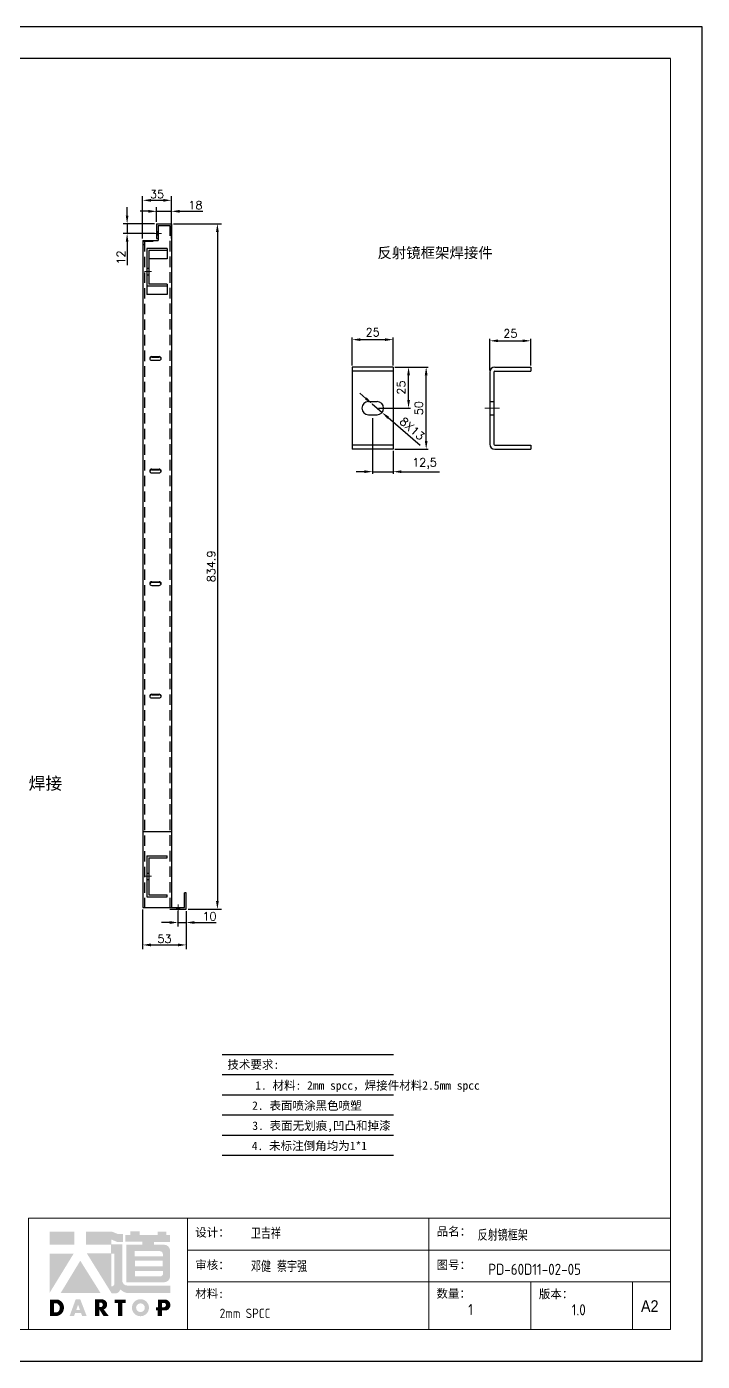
# Model space of a CAD drawing. Header units: millimetres. Extents: x -30327 to 34858, y 4015 to 75103.
# Drawn here: x -366 to 457, y 52753 to 54378 of the extents above; entities that cross this region are included whole.
import ezdxf
from ezdxf.enums import TextEntityAlignment as Align

# ---------------------------------------------------------------- set-up
doc = ezdxf.new("R2010")
doc.units = ezdxf.units.MM
doc.linetypes.add('CENTER2', pattern=[28.575, 19.05, -3.175, 3.175, -3.175])
doc.linetypes.add('HIDDEN2', pattern=[4.7625, 3.175, -1.5875])
for name, color, linetype, lineweight in [('A-TITLEBLOCK', 7, 'Continuous', 18), ('cen', 1, 'CENTER2', 9), ('dim', 2, 'Continuous', 9)]:
    doc.layers.add(name, color=color, linetype=linetype, lineweight=lineweight)
for name, color, linetype in [('hidden', 3, 'HIDDEN2'), ('print', 30, 'Continuous'), ('yellow', 2, 'Continuous')]:
    doc.layers.add(name, color=color, linetype=linetype)
doc.styles.add('GB', font='GBENOR.SHX', dxfattribs={"bigfont": 'gbcbig.shx'})
doc.styles.add('HZ', font='')
doc.styles.add('SLDTEXTSTYLE0', font='simfang.ttf', dxfattribs={"bigfont": 'bigfont'})
doc.styles.add('SLDTEXTSTYLE1', font='Gothic.ttf', dxfattribs={"width": 0.913})
doc.styles.get("Standard").update_dxf_attribs({"font": 'txt', "bigfont": 'gbcbig.shx'})
doc.styles.get('HZ').set_extended_font_data('SimSun')
doc.dimstyles.new('1-4', dxfattribs={"dimscale": 4, "dimtxt": 2.5, "dimasz": 2.5, "dimexe": 1.25, "dimexo": 0.625, "dimtad": 1, "dimdsep": 46, "dimtxsty": 'Standard', "dimcen": 2.5, "dimadec": 0, "dimazin": 0, "dimtfac": 1, "dimtmove": 0, "dimatfit": 3, "dimfxl": 0, "dimarcsym": 0})
doc.dimstyles.new('small', dxfattribs={"dimtxt": 5, "dimasz": 5, "dimexe": 1.25, "dimexo": 1, "dimgap": 2, "dimtad": 1, "dimtxsty": 'Standard', "dimcen": 2.5, "dimadec": 0, "dimazin": 0, "dimtfac": 1, "dimtmove": 0, "dimatfit": 3, "dimfxl": 0, "dimarcsym": 0})

# ---------------------------------------------------------------- blocks, each defined once
blk = doc.blocks.new('grsh')
for p, q in [((-2046.6, 19615.6), (-2037.6, 19615.6)), ((-2046.6, 19610.6), (-2037.6, 19610.6))]:
    blk.add_line(p, q)
for centre, start, end in [((-2046.6, 19613.1), 90, 270), ((-2037.6, 19613.1), 270, 90)]:
    blk.add_arc(centre, 2.5, start, end)
blk = doc.blocks.new('*D1303')
at = {"layer": 'Defpoints', "color": 0}
for p in [(-208, 54138.4), (-243.9, 54126.4), (-208, 54126.4)]:
    blk.add_point(p, dxfattribs=at)
at = {"layer": 'yellow', "color": 0, "lineweight": -2}
for p, q in [((-243.9, 54148.4), (-243.9, 54158.4)), ((-210.5, 54138.4), (-248.9, 54138.4)), ((-243.9, 54138.4), (-243.9, 54126.4)), ((-210.5, 54126.4), (-248.9, 54126.4)), ((-243.9, 54116.4), (-243.9, 54088.1))]:
    blk.add_line(p, q, dxfattribs=at)
at = {"layer": 'yellow', "color": 0}
for points in [[(-245.6, 54148.4), (-242.3, 54148.4), (-243.9, 54138.4)], [(-245.6, 54116.4), (-242.3, 54116.4), (-243.9, 54126.4)]]:
    blk.add_solid(points, dxfattribs=at)
at = {"layer": 'yellow', "color": 0, "insert": (-251.4, 54097.3), "char_height": 10, "attachment_point": 5, "rotation": 90}
blk.add_mtext('12', dxfattribs=at)
blk = doc.blocks.new('*D1304')
at = {"layer": 'Defpoints', "color": 0}
for p in [(-190, 54166.9), (-225, 54118), (-190, 54118)]:
    blk.add_point(p, dxfattribs=at)
at = {"layer": 'yellow', "color": 0, "lineweight": -2}
for p, q in [((-225, 54120.5), (-225, 54171.9)), ((-190, 54120.5), (-190, 54171.9)), ((-215, 54166.9), (-200, 54166.9))]:
    blk.add_line(p, q, dxfattribs=at)
at = {"layer": 'yellow', "color": 0}
for points in [[(-215, 54168.6), (-215, 54165.2), (-225, 54166.9)], [(-200, 54168.6), (-200, 54165.2), (-190, 54166.9)]]:
    blk.add_solid(points, dxfattribs=at)
at = {"layer": 'yellow', "color": 0, "insert": (-207.5, 54174.4), "char_height": 10, "attachment_point": 5}
blk.add_mtext('35', dxfattribs=at)
blk = doc.blocks.new('*D1305')
at = {"layer": 'Defpoints', "color": 0}
for p in [(-190, 54153.5), (-208, 54138.4), (-190, 54138.4)]:
    blk.add_point(p, dxfattribs=at)
at = {"layer": 'yellow', "color": 0, "lineweight": -2}
for p, q in [((-218, 54153.5), (-228, 54153.5)), ((-208, 54140.9), (-208, 54158.5)), ((-208, 54153.5), (-190, 54153.5)), ((-190, 54140.9), (-190, 54158.5)), ((-180, 54153.5), (-151.6, 54153.5))]:
    blk.add_line(p, q, dxfattribs=at)
at = {"layer": 'yellow', "color": 0}
for points in [[(-218, 54155.2), (-218, 54151.8), (-208, 54153.5)], [(-180, 54155.2), (-180, 54151.8), (-190, 54153.5)]]:
    blk.add_solid(points, dxfattribs=at)
at = {"layer": 'yellow', "color": 0, "insert": (-160.8, 54161), "char_height": 10, "attachment_point": 5}
blk.add_mtext('18', dxfattribs=at)
blk = doc.blocks.new('*D1306')
at = {"layer": 'Defpoints', "color": 0}
for p in [(-190, 54138.4), (-172, 53303.5), (-134, 53303.5)]:
    blk.add_point(p, dxfattribs=at)
at = {"layer": 'yellow', "color": 0, "lineweight": -2}
for p, q in [((-187.5, 54138.4), (-129, 54138.4)), ((-134, 54128.4), (-134, 53313.5)), ((-169.5, 53303.5), (-129, 53303.5))]:
    blk.add_line(p, q, dxfattribs=at)
at = {"layer": 'yellow', "color": 0}
for points in [[(-135.7, 54128.4), (-132.3, 54128.4), (-134, 54138.4)], [(-135.7, 53313.5), (-132.3, 53313.5), (-134, 53303.5)]]:
    blk.add_solid(points, dxfattribs=at)
at = {"layer": 'yellow', "color": 0, "insert": (-141.5, 53721), "char_height": 10, "attachment_point": 5, "rotation": 90}
blk.add_mtext('834.9', dxfattribs=at)
blk = doc.blocks.new('*D1307')
at = {"layer": 'Defpoints', "color": 0}
for p in [(-225, 53305.5), (-172, 53303.5), (-172, 53259.9)]:
    blk.add_point(p, dxfattribs=at)
at = {"layer": 'yellow', "color": 0, "lineweight": -2}
for p, q in [((-225, 53303), (-225, 53254.9)), ((-172, 53301), (-172, 53254.9)), ((-215, 53259.9), (-182, 53259.9))]:
    blk.add_line(p, q, dxfattribs=at)
at = {"layer": 'yellow', "color": 0}
for points in [[(-215, 53261.6), (-215, 53258.2), (-225, 53259.9)], [(-182, 53261.6), (-182, 53258.2), (-172, 53259.9)]]:
    blk.add_solid(points, dxfattribs=at)
at = {"layer": 'yellow', "color": 0, "insert": (-198.5, 53267.4), "char_height": 10, "attachment_point": 5}
blk.add_mtext('53', dxfattribs=at)
blk = doc.blocks.new('*D1308')
at = {"layer": 'Defpoints', "color": 0}
for p in [(-182, 53303.5), (-172, 53303.5), (-172, 53287.2)]:
    blk.add_point(p, dxfattribs=at)
at = {"layer": 'yellow', "color": 0, "lineweight": -2}
for p, q in [((-182, 53301), (-182, 53282.2)), ((-172, 53301), (-172, 53282.2)), ((-192, 53287.2), (-202, 53287.2)), ((-182, 53287.2), (-172, 53287.2)), ((-162, 53287.2), (-135.3, 53287.2))]:
    blk.add_line(p, q, dxfattribs=at)
at = {"layer": 'yellow', "color": 0}
for points in [[(-192, 53288.9), (-192, 53285.5), (-182, 53287.2)], [(-162, 53288.9), (-162, 53285.5), (-172, 53287.2)]]:
    blk.add_solid(points, dxfattribs=at)
at = {"layer": 'yellow', "color": 0, "insert": (-143.6, 53294.7), "char_height": 10, "attachment_point": 5}
blk.add_mtext('10', dxfattribs=at)
blk = doc.blocks.new('*D993')
at = {"layer": 'Defpoints', "color": 0, "transparency": 16777216}
for p in [(27341.73, 19244.28), (27316.73, 19227.55), (27341.73, 19227.55)]:
    blk.add_point(p, dxfattribs=at)
at = {"layer": 'dim', "color": 0, "lineweight": -2, "transparency": 16777216}
for p, q in [((27316.73, 19228.55), (27316.73, 19245.53)), ((27321.73, 19244.28), (27336.73, 19244.28)), ((27341.73, 19228.55), (27341.73, 19245.53))]:
    blk.add_line(p, q, dxfattribs=at)
at = {"layer": 'dim', "color": 0, "transparency": 16777216}
for points in [[(27321.73, 19245.11), (27321.73, 19243.44), (27316.73, 19244.28)], [(27336.73, 19245.11), (27336.73, 19243.44), (27341.73, 19244.28)]]:
    blk.add_solid(points, dxfattribs=at)
at = {"layer": 'dim', "color": 0, "transparency": 16777216, "insert": (27329.23, 19248.78), "char_height": 5, "attachment_point": 5}
blk.add_mtext('25', dxfattribs=at)
blk = doc.blocks.new('*D994')
at = {"layer": 'Defpoints', "color": 0, "transparency": 16777216}
for p in [(27341.73, 19227.55), (27361.82, 19227.55), (27341.73, 19177.55)]:
    blk.add_point(p, dxfattribs=at)
at = {"layer": 'dim', "color": 0, "lineweight": -2, "transparency": 16777216}
for p, q in [((27342.73, 19227.55), (27363.07, 19227.55)), ((27361.82, 19182.55), (27361.82, 19222.55)), ((27342.73, 19177.55), (27363.07, 19177.55))]:
    blk.add_line(p, q, dxfattribs=at)
at = {"layer": 'dim', "color": 0, "transparency": 16777216}
for points in [[(27360.99, 19222.55), (27362.66, 19222.55), (27361.82, 19227.55)], [(27360.99, 19182.55), (27362.66, 19182.55), (27361.82, 19177.55)]]:
    blk.add_solid(points, dxfattribs=at)
at = {"layer": 'dim', "color": 0, "transparency": 16777216, "insert": (27357.32, 19202.55), "char_height": 5, "attachment_point": 5, "rotation": 90}
blk.add_mtext('50', dxfattribs=at)
blk = doc.blocks.new('*D995')
at = {"layer": 'Defpoints', "color": 0, "transparency": 16777216}
for p in [(27425.6, 19243.56), (27400.6, 19224.55), (27425.6, 19227.55)]:
    blk.add_point(p, dxfattribs=at)
at = {"layer": 'dim', "color": 0, "lineweight": -2, "transparency": 16777216}
for p, q in [((27400.6, 19225.55), (27400.6, 19244.81)), ((27405.6, 19243.56), (27420.6, 19243.56)), ((27425.6, 19228.55), (27425.6, 19244.81))]:
    blk.add_line(p, q, dxfattribs=at)
at = {"layer": 'dim', "color": 0, "transparency": 16777216}
for points in [[(27405.6, 19244.4), (27405.6, 19242.73), (27400.6, 19243.56)], [(27420.6, 19244.4), (27420.6, 19242.73), (27425.6, 19243.56)]]:
    blk.add_solid(points, dxfattribs=at)
at = {"layer": 'dim', "color": 0, "transparency": 16777216, "insert": (27413.1, 19248.06), "char_height": 5, "attachment_point": 5}
blk.add_mtext('25', dxfattribs=at)
blk = doc.blocks.new('*D996')
at = {"layer": 'Defpoints', "color": 0, "transparency": 16777216}
for p in [(27329.23, 19197.55), (27341.73, 19177.55), (27341.73, 19163.86)]:
    blk.add_point(p, dxfattribs=at)
at = {"layer": 'dim', "color": 0, "lineweight": -2, "transparency": 16777216}
for p, q in [((27329.23, 19196.55), (27329.23, 19162.61)), ((27341.73, 19176.55), (27341.73, 19162.61)), ((27324.23, 19163.86), (27319.23, 19163.86)), ((27329.23, 19163.86), (27341.73, 19163.86)), ((27346.73, 19163.86), (27369.9, 19163.86))]:
    blk.add_line(p, q, dxfattribs=at)
at = {"layer": 'dim', "color": 0, "transparency": 16777216}
for points in [[(27324.23, 19164.69), (27324.23, 19163.02), (27329.23, 19163.86)], [(27346.73, 19164.69), (27346.73, 19163.02), (27341.73, 19163.86)]]:
    blk.add_solid(points, dxfattribs=at)
at = {"layer": 'dim', "color": 0, "transparency": 16777216, "insert": (27360.81, 19168.77), "char_height": 5, "attachment_point": 5}
blk.add_mtext('12,5', dxfattribs=at)
blk = doc.blocks.new('*D997')
at = {"layer": 'Defpoints', "color": 0, "transparency": 16777216}
for p in [(27342.73, 19227.55), (27351.09, 19227.55), (27331.73, 19202.55)]:
    blk.add_point(p, dxfattribs=at)
at = {"layer": 'dim', "color": 0, "lineweight": -2, "transparency": 16777216}
for p, q in [((27343.73, 19227.55), (27352.34, 19227.55)), ((27351.09, 19207.55), (27351.09, 19222.55)), ((27332.73, 19202.55), (27352.34, 19202.55))]:
    blk.add_line(p, q, dxfattribs=at)
at = {"layer": 'dim', "color": 0, "transparency": 16777216}
for points in [[(27350.26, 19222.55), (27351.93, 19222.55), (27351.09, 19227.55)], [(27350.26, 19207.55), (27351.93, 19207.55), (27351.09, 19202.55)]]:
    blk.add_solid(points, dxfattribs=at)
at = {"layer": 'dim', "color": 0, "transparency": 16777216, "insert": (27346.59, 19215.05), "char_height": 5, "attachment_point": 5, "rotation": 90}
blk.add_mtext('25', dxfattribs=at)
blk = doc.blocks.new('*D998')
at = {"layer": 'Defpoints', "color": 0, "transparency": 16777216}
for p in [(27328.9, 19205.17), (27334.96, 19199.94)]:
    blk.add_point(p, dxfattribs=at)
at = {"layer": 'dim', "color": 0, "lineweight": -2, "transparency": 16777216}
for p, q in [((27325.12, 19208.44), (27321.34, 19211.71)), ((27328.9, 19205.17), (27334.96, 19199.94)), ((27358.15, 19179.87), (27338.74, 19196.66))]:
    blk.add_line(p, q, dxfattribs=at)
at = {"layer": 'dim', "color": 0, "transparency": 16777216}
for points in [[(27325.67, 19209.07), (27324.58, 19207.81), (27328.9, 19205.17)], [(27339.28, 19197.29), (27338.19, 19196.03), (27334.96, 19199.94)]]:
    blk.add_solid(points, dxfattribs=at)
at = {"layer": 'dim', "color": 0, "transparency": 16777216, "insert": (27353.28, 19190.04), "char_height": 5, "attachment_point": 5, "rotation": 319.14295}
blk.add_mtext('8X13', dxfattribs=at)
blk = doc.blocks.new('Dartop Logo')
at = {"true_color": 0xc40018}
h = blk.add_hatch(color=12, dxfattribs=at)
h.set_gradient(color1=(196, 0, 24), color2=(196, 0, 24), tint=1)
h.paths.add_polyline_path([(30.39, -3.87), (33.08, -5.04), (35.99, -5.04), (35.99, -1.19), (33.59, -1.19), (30.46, 0.05), (17.94, 0.05), (17.94, -6.46), (30.12, -6.46), (30.12, -6.59), (30.12, -10.75), (18.31, -10.75), (30.46, -30.31), (32.87, -30.31, 0.279375), (34.63, -28.6), (34.63, -28.51), (34.84, -28.51, 0.143145), (38.15, -30.2), (59.27, -30.2), (59.27, -26.49), (38.06, -26.49, -0.414214), (35.75, -24.18), (35.75, -6.26), (30.39, -6.26)])
h.paths.add_polyline_path([(30.25, -10.84), (31.8, -10.84), (31.8, -26.02, -0.088936), (30.9, -26.94), (30.24, -26.94)], flags=16)
h = blk.add_hatch(color=12, dxfattribs=at)
h.set_gradient(color1=(196, 0, 24), color2=(196, 0, 24), tint=1)
h.paths.add_polyline_path([(59.24, -1.73), (57.36, -1.73), (57.36, 0.06), (53.06, 0.06), (53.06, -1.64), (44.29, -1.64), (44.29, 0.15), (39.7, 0.15), (39.7, -1.67), (37.16, -1.67), (37.16, -4.97), (45.54, -4.97), (45.54, -6.42), (37.73, -6.42), (37.73, -24.88), (56.26, -24.88, 0.414214), (59.15, -21.99), (59.15, -9.35, 0.414214), (56.26, -6.46), (51.36, -6.46), (51.36, -5.03), (59.24, -5.03)])
h.paths.add_polyline_path([(54.21, -9.59, -0.414214), (55.66, -11.04), (55.66, -12.1), (41.79, -12.1), (41.79, -9.59)], flags=16)
h.paths.add_polyline_path([(55.57, -14.33), (55.57, -17.01), (41.88, -17.01), (41.88, -14.33)], flags=16)
h.paths.add_polyline_path([(55.75, -19.43), (55.75, -20.57, -0.414214), (54.3, -22.02), (41.88, -22.02), (41.88, -19.43)], flags=16)
h = blk.add_hatch(color=12, dxfattribs=at)
h.set_gradient(color1=(196, 0, 24), color2=(196, 0, 24), tint=1)
h.paths.add_polyline_path([(12.18, 0), (0, 0), (0, -6.37), (12.18, -6.37)])
h = blk.add_hatch(color=12, dxfattribs=at)
h.set_gradient(color1=(196, 0, 24), color2=(196, 0, 24), tint=1)
h.paths.add_polyline_path([(11.79, -10.83), (0.03, -10.83), (0.03, -30.03)])
h = blk.add_hatch(color=12, dxfattribs=at)
h.set_gradient(color1=(196, 0, 24), color2=(196, 0, 24), tint=1)
h.paths.add_polyline_path([(15.05, -14.31), (5.44, -30.15), (25.01, -30.15)])
at = {"true_color": 0x646464}
h = blk.add_hatch(color=251, dxfattribs=at)
h.set_gradient(color1=(100, 100, 100), color2=(100, 100, 100), tint=1)
h.paths.add_polyline_path([(4.15, -33.43), (0.11, -33.43), (0.11, -41.5), (3.51, -41.5, 0.793016)])
h.paths.add_polyline_path([(3.57, -39.73), (2.16, -39.73), (2.16, -35.19), (3.42, -35.19, -0.671361)], flags=16)
h = blk.add_hatch(color=251, dxfattribs=at)
h.set_gradient(color1=(100, 100, 100), color2=(100, 100, 100), tint=1)
h.paths.add_polyline_path([(15.08, -33.36), (12.78, -33.36), (9.82, -41.51), (12, -41.51), (12.51, -40.06), (15.46, -40.06), (15.99, -41.52), (18.19, -41.52)])
h.paths.add_polyline_path([(14.9, -38.51), (13.07, -38.51), (13.97, -35.95)], flags=16)
h = blk.add_hatch(color=251, dxfattribs=at)
h.set_gradient(color1=(100, 100, 100), color2=(100, 100, 100), tint=1)
h.paths.add_polyline_path([(26.27, -33.36), (22.3, -33.36), (22.3, -41.51), (24.4, -41.51), (24.4, -38.28), (26.55, -41.54), (29.09, -41.54), (26.61, -38.3, 0.744055)])
h.paths.add_polyline_path([(24.38, -37.08), (24.38, -34.94), (25.32, -34.94, -0.796809), (25.3, -37.08)], flags=16)
h = blk.add_hatch(color=251, dxfattribs=at)
h.set_gradient(color1=(100, 100, 100), color2=(100, 100, 100), tint=1)
h.paths.add_polyline_path([(37.44, -33.4), (31.88, -33.4), (31.88, -35.16), (33.61, -35.16), (33.61, -41.52), (35.69, -41.52), (35.69, -35.16), (37.44, -35.16)])
h = blk.add_hatch(color=251, dxfattribs=at)
h.set_gradient(color1=(100, 100, 100), color2=(100, 100, 100), tint=1)
h.paths.add_polyline_path([(40.46, -37.41, 1), (48.83, -37.41, 1)])
h.paths.add_polyline_path([(46.8, -37.41, -1), (42.5, -37.41, -1)], flags=16)
h = blk.add_hatch(color=251, dxfattribs=at)
h.set_gradient(color1=(100, 100, 100), color2=(100, 100, 100), tint=1)
h.paths.add_polyline_path([(56.85, -33.38), (56.73, -33.38), (53.19, -33.38), (53.19, -37.19), (52.26, -37.19), (52.26, -38.73), (53.18, -38.73), (53.18, -41.5), (55.24, -41.5), (55.24, -38.72), (57.51, -38.72, 0.812304)])
h.paths.add_polyline_path([(55.21, -37.18), (55.21, -35.05), (56.39, -35.05, -0.778213), (56.27, -37.18)], flags=16)
blk = doc.blocks.new('DT-A2-TITLE')
for p, q in [((594, 420), (0, 420)), ((594, 0), (594, 420)), ((584, 410), (10, 410))]:
    blk.add_line(p, q)
at = {"layer": 'A-TITLEBLOCK', "color": 7}
for p, q in [((584, 410), (584, 10)), ((594, 0), (594, 297)), ((382, 10), (382, 45)), ((584, 45), (382, 45)), ((432, 45), (432, 10)), ((508, 45), (508, 10)), ((584, 35), (432, 35)), ((432, 25), (584.08, 25)), ((540, 10), (540, 25)), ((572, 10), (572, 25)), ((10, 10), (584, 10)), ((0, 0), (594, 0))]:
    blk.add_line(p, q, dxfattribs=at)
at = {"layer": 'A-TITLEBLOCK', "xscale": 0.6400000000000001, "yscale": 0.6400000000000001, "zscale": 0.6400000000000001}
blk.add_blockref('Dartop Logo', (388.65, 40.81), dxfattribs=at)
at = {"style": 'GB'}
for tag, p, height in [('#设计', (451.96, 38.52), 3.5), ('#品名', (523.32, 37.95), 3.5), ('#审核', (451.99, 28.1), 3.5), ('#图号', (526.67, 27.2), 3.5), ('#材料说明', (442.15, 13.59), 3), ('#数量', (520.33, 14.51), 3.5), ('#版本', (552.92, 14.47), 3.5)]:
    blk.add_attdef(tag, p, '', height=height, dxfattribs=at)
at = {"layer": 'A-TITLEBLOCK', "color": 7, "attachment_point": 1}
for s, insert, char_height, style in [('设计：', (434.47, 41.87), 2.646, 'SLDTEXTSTYLE0'), ('品名：', (510.43, 42.19), 2.646, 'SLDTEXTSTYLE0'), ('审核：', (434.47, 31.64), 2.646, 'SLDTEXTSTYLE0'), ('图号：', (510.4, 31.66), 2.646, 'SLDTEXTSTYLE0'), ('材料:', (434.47, 22.62), 2.646, 'SLDTEXTSTYLE0'), ('数量：', (510.35, 22.64), 2.646, 'SLDTEXTSTYLE0'), ('版本：', (542.59, 22.48), 2.646, 'SLDTEXTSTYLE0'), ('A2', (574.7, 19.21), 3.704, 'SLDTEXTSTYLE1')]:
    blk.add_mtext(s, dxfattribs=dict(at, insert=insert, char_height=char_height, style=style))
blk = doc.blocks.new('耳朵')
for p, q in [((27316.73, 19227.552), (27316.73, 19177.552)), ((27341.73, 19227.552), (27316.73, 19227.552)), ((27341.73, 19225.052), (27316.73, 19225.052)), ((27341.73, 19227.552), (27341.73, 19177.552)), ((27400.605, 19224.552), (27400.605, 19180.552)), ((27403.105, 19224.552), (27403.105, 19180.552)), ((27403.605, 19227.552), (27425.605, 19227.552)), ((27403.605, 19225.052), (27425.605, 19225.052)), ((27425.605, 19227.552), (27425.605, 19225.052)), ((27326.73, 19206.552), (27331.93, 19206.552)), ((27326.73, 19198.552), (27331.93, 19198.552)), ((27341.73, 19180.052), (27316.73, 19180.052)), ((27341.73, 19177.552), (27316.73, 19177.552)), ((27403.605, 19180.052), (27425.605, 19180.052)), ((27403.605, 19177.552), (27425.605, 19177.552)), ((27425.605, 19180.052), (27425.605, 19177.552))]:
    blk.add_line(p, q)
for centre, radius, start, end in [((27403.605, 19224.552), 3, 90, 180), ((27403.605, 19224.552), 0.5, 90, 180), ((27326.73, 19202.552), 4, 90, 270), ((27331.93, 19202.552), 4, 270, 90), ((27403.605, 19180.552), 3, 180, 270), ((27403.605, 19180.552), 0.5, 180, 270)]:
    blk.add_arc(centre, radius, start, end)
at = {"layer": 'cen'}
blk.add_line((27397.605, 19202.552), (27406.375, 19202.552), dxfattribs=at)
at = {"layer": 'hidden'}
for p, q in [((27400.605, 19206.552), (27403.105, 19206.552)), ((27400.605, 19198.552), (27403.105, 19198.552))]:
    blk.add_line(p, q, dxfattribs=at)
at = {"layer": 'dim'}
for base, p1, p2, picture, middle in [((27341.73, 19244.277), (27316.73, 19227.552), (27341.73, 19227.552), '*D993', (27329.23, 19248.777)), ((27425.605, 19243.562), (27400.605, 19224.552), (27425.605, 19227.552), '*D995', (27413.105, 19248.062)), ((27341.73, 19163.858), (27329.23, 19197.552), (27341.73, 19177.552), '*D996', (27360.814, 19168.774))]:
    dim = blk.add_linear_dim(base=base, p1=p1, p2=p2, dimstyle='small', dxfattribs=at)
    dim.commit()
    dim.dimension.update_dxf_attribs({"geometry": picture, "text_midpoint": middle})
for base, p1, p2, picture, middle in [((27351.092, 19227.552), (27331.73, 19202.552), (27342.73, 19227.552), '*D997', (27346.592, 19215.052)), ((27361.823, 19227.552), (27341.73, 19177.552), (27341.73, 19227.552), '*D994', (27357.323, 19202.552))]:
    dim = blk.add_linear_dim(base=base, p1=p1, p2=p2, angle=90, dimstyle='small', dxfattribs=at)
    dim.commit()
    dim.dimension.update_dxf_attribs({"geometry": picture, "text_midpoint": middle})
dim = blk.add_diameter_dim_2p(p1=(27328.905, 19205.169), p2=(27334.956, 19199.936), text='8X13', dimstyle='small', dxfattribs=at)
dim.commit()
dim.dimension.update_dxf_attribs({"geometry": '*D998', "text_midpoint": (27353.278, 19190.038)})

msp = doc.modelspace()

# ---------------------------------------------------------------- linework, layer by layer
for p, q in [((-207.9615, 54138.4176), (-207.9615, 54120.4176)), ((-207.9615, 54138.4176), (-189.9615, 54138.4176)), ((-207.9615, 54138.4176), (-189.9615, 54138.4176)), ((-205.9615, 54136.4176), (-205.9615, 54118.0031)), ((-205.9615, 54136.4176), (-191.9615, 54136.4176)), ((-189.9615, 54138.4176), (-189.9615, 53305.5076)), ((-207.9615, 54120.4176), (-205.9615, 54120.4176)), ((-224.9615, 54118.0031), (-224.9615, 53305.5076)), ((-224.9615, 54118.0031), (-205.9615, 54118.0031)), ((-219.9615, 54108.1641), (-219.9615, 54052.3142)), ((-194.9615, 54108.1641), (-219.9615, 54108.1641)), ((-217.4615, 54105.8791), (-217.4615, 54064.8027)), ((-194.9615, 54105.8791), (-217.4615, 54105.8791)), ((-194.9615, 54108.1641), (-194.9615, 54095.6757)), ((-194.9615, 54095.6757), (-217.4615, 54095.6757)), ((-194.9615, 54062.5177), (-219.9615, 54062.5177)), ((-194.9615, 54064.8027), (-217.4615, 54064.8027)), ((-194.9615, 54064.8027), (-194.9615, 54052.3142)), ((-194.9615, 54052.3142), (-219.9615, 54052.3142)), ((-224.9615, 53398.1479), (-189.9615, 53398.1479)), ((-219.9615, 53368.5076), (-194.9615, 53368.5076)), ((-219.9615, 53368.5076), (-219.9615, 53318.5076)), ((-217.4615, 53366.0076), (-194.9615, 53366.0076)), ((-217.4615, 53366.0076), (-217.4615, 53321.0076)), ((-194.9615, 53366.0076), (-194.9615, 53368.5076)), ((-173.9615, 53305.5076), (-173.9615, 53323.5076)), ((-171.9615, 53323.5076), (-173.9615, 53323.5076)), ((-171.9615, 53303.5076), (-171.9615, 53323.5076)), ((-219.9615, 53318.5076), (-194.9615, 53318.5076)), ((-217.4615, 53321.0076), (-194.9615, 53321.0076)), ((-194.9615, 53318.5076), (-194.9615, 53321.0076)), ((-224.9615, 53305.5076), (-189.9615, 53305.5076)), ((-191.9615, 53303.5076), (-171.9615, 53303.5076)), ((-189.9615, 53305.5076), (-173.9615, 53305.5076))]:
    msp.add_line(p, q)
at = {"extrusion": (-3.26773e-13, -0.406737, 0.913545)}
for p, q in [((-213.9615, 53975.7909, 1.0168), (-204.9615, 53975.7909, 1.0168)), ((-213.9615, 53838.6918, 1.0168), (-204.9615, 53838.6918, 1.0168)), ((-213.9615, 53701.5926, 1.0168), (-204.9615, 53701.5926, 1.0168)), ((-213.9615, 53564.4935, 1.0168), (-204.9615, 53564.4935, 1.0168))]:
    msp.add_line(p, q, dxfattribs=at)
for centre, start, end in [((-213.9615, 49307.2522, -21953.0031), 90, 169.7671261), ((-204.9615, 49307.2522, -21953.0031), 10.2328739, 90), ((-213.9615, 49182.0059, -21897.2398), 90, 169.7671261), ((-204.9615, 49182.0059, -21897.2398), 10.2328739, 90), ((-213.9615, 49056.7596, -21841.4766), 90, 169.7671261), ((-204.9615, 49056.7596, -21841.4766), 10.2328739, 90), ((-213.9615, 48931.5133, -21785.7133), 90, 169.7671261), ((-204.9615, 48931.5133, -21785.7133), 10.2328739, 90)]:
    msp.add_arc(centre, 2.5, start, end, dxfattribs=at)
at = {"layer": 'cen', "ltscale": 4}
msp.add_line((-202.1897, 54126.4176), (-210.7682, 54126.4176), dxfattribs=at)
at = {"layer": 'cen'}
for p, q in [((-222.9615, 54080.2392), (-214.1911, 54080.2392)), ((-222.9615, 53343.5076), (-214.1911, 53343.5076)), ((-181.9615, 53300.3518), (-181.9615, 53308.9812))]:
    msp.add_line(p, q, dxfattribs=at)
at = {"layer": 'Defpoints'}
for p, q in [((-128.2016, 53126.4512), (80.6301, 53126.4512)), ((-128.2016, 53101.9323), (80.6301, 53101.9323)), ((-128.2016, 53101.9323), (80.6301, 53101.9323)), ((-128.2016, 53077.4134), (80.6301, 53077.4134)), ((-128.2016, 53052.8945), (80.6301, 53052.8945)), ((-128.2016, 53028.3756), (80.6301, 53028.3756)), ((-128.2016, 53003.8567), (80.6301, 53003.8567))]:
    msp.add_line(p, q, dxfattribs=at)
at = {"layer": 'hidden', "ltscale": 4}
for p, q in [((-191.9615, 54136.4176), (-191.9615, 53303.5076)), ((-205.9615, 54128.4176), (-207.9615, 54128.4176)), ((-205.9615, 54127.9176), (-207.9615, 54127.9176)), ((-205.9615, 54124.9176), (-207.9615, 54124.9176)), ((-205.9615, 54124.4176), (-207.9615, 54124.4176)), ((-224.9615, 54117.1917), (-205.9615, 54117.1917)), ((-224.9615, 54113.1344), (-222.9615, 54113.1344)), ((-222.9615, 54117.1917), (-222.9615, 53305.5076)), ((-219.9615, 54084.2392), (-217.4615, 54084.2392)), ((-219.9615, 54076.2392), (-217.4615, 54076.2392)), ((-219.9615, 53347.5076), (-217.4615, 53347.5076)), ((-219.9615, 53339.5076), (-217.4615, 53339.5076)), ((-183.9615, 53305.5076), (-183.9615, 53303.5076)), ((-183.4615, 53305.5076), (-183.4615, 53303.5076)), ((-180.4615, 53305.5076), (-180.4615, 53303.5076)), ((-179.9615, 53305.5076), (-179.9615, 53303.5076))]:
    msp.add_line(p, q, dxfattribs=at)
at = {"layer": 'print'}
msp.add_lwpolyline([(-1842.6306, 52752.7093), (456.5771, 52752.7093), (456.5771, 54378.4117), (-1842.6306, 54378.4117)], close=True, dxfattribs=at)

# ---------------------------------------------------------------- block references
at = {"xscale": 3.87072, "yscale": 3.87072, "zscale": 3.87072}
msp.add_blockref('DT-A2-TITLE', (-1842.6306, 52752.7093), dxfattribs=at).add_auto_attribs({'#设计': '卫吉祥', '#审核': '邓健 蔡宇强', '#材料说明': '2mm SPCC', '#品名': '反射镜框架', '#图号': 'PD-60D11-02-05', '#数量': '1', '#版本': '1.0'})
at = {"xscale": 2, "yscale": 2, "zscale": 2}
msp.add_blockref('耳朵', (-54603.3616, 15508.6535), dxfattribs=at)
at = {"extrusion": (-3.26718e-13, -0.406737, 0.913545)}
for p in [(1832.6594, 29694.88, -21953.3331), (1832.6594, 29569.6337, -21897.5699), (1832.6594, 29444.3874, -21841.8066), (1832.6594, 29319.1411, -21786.0434)]:
    msp.add_blockref('grsh', p, dxfattribs=at)

# ---------------------------------------------------------------- texts
at = {"style": 'HZ'}
msp.add_text('反射镜框架焊接件', height=12.87242, dxfattribs=at).set_placement((60.8503, 54096.5917))
for s, height, p in [('技术要求:', 10.29794, (-90.2761, 53114.0768)), ('1. 材料: 2mm spcc，焊接件材料2.5mm spcc  ', 10.297936, (55.8576, 53088.7109)), ('    2. 表面喷涂黑色喷塑  ', 10.297936, (-31.9568, 53064.192)), ('3. 表面无划痕,凹凸和掉漆', 10.297936, (-7.2319, 53039.6731)), ('4. 未标注倒角均为1*1', 10.297936, (-21.9364, 53015.1542))]:
    msp.add_text(s, height=height, dxfattribs=at).set_placement(p, align=Align.MIDDLE_CENTER)
at = {"insert": (-363.9178, 53464.1897), "char_height": 15, "width": 166.276748, "attachment_point": 1, "style": 'HZ'}
msp.add_mtext('焊接', dxfattribs=at)

# ---------------------------------------------------------------- dimensions: what is measured, and where the dimension line sits
at = {"layer": 'yellow'}
for base, p1, p2, picture, middle in [((-189.9615, 54166.9003), (-224.9615, 54118.0031), (-189.9615, 54118.0031), '*D1304', (-207.4615, 54174.4003)), ((-189.9615, 54153.4898), (-207.9615, 54138.4176), (-189.9615, 54138.4176), '*D1305', (-160.7948, 54160.9898)), ((-171.9615, 53259.9147), (-224.9615, 53305.5076), (-171.9615, 53303.5076), '*D1307', (-198.4615, 53267.4147)), ((-171.9615, 53287.2056), (-181.9615, 53303.5076), (-171.9615, 53303.5076), '*D1308', (-143.6282, 53294.7056))]:
    dim = msp.add_linear_dim(base=base, p1=p1, p2=p2, dimstyle='1-4', dxfattribs=at)
    dim.commit()
    dim.dimension.update_dxf_attribs({"geometry": picture, "text_midpoint": middle})
dim = msp.add_linear_dim(base=(-243.9393, 54126.4176), p1=(-207.9615, 54138.4176), p2=(-207.9615, 54126.4176), angle=90, dimstyle='1-4', dxfattribs=at)
dim.commit()
dim.dimension.update_dxf_attribs({"geometry": '*D1303', "text_midpoint": (-251.4393, 54097.2509)})
dim = msp.add_linear_dim(base=(-133.9924, 53303.5076), p1=(-189.9615, 54138.4176), p2=(-171.9615, 53303.5076), angle=90, dimstyle='1-4', override={"dimdec": 1}, dxfattribs=at)
dim.commit()
dim.dimension.update_dxf_attribs({"geometry": '*D1306', "text_midpoint": (-141.4924, 53720.9626)})

doc.saveas('drawing.dxf')
